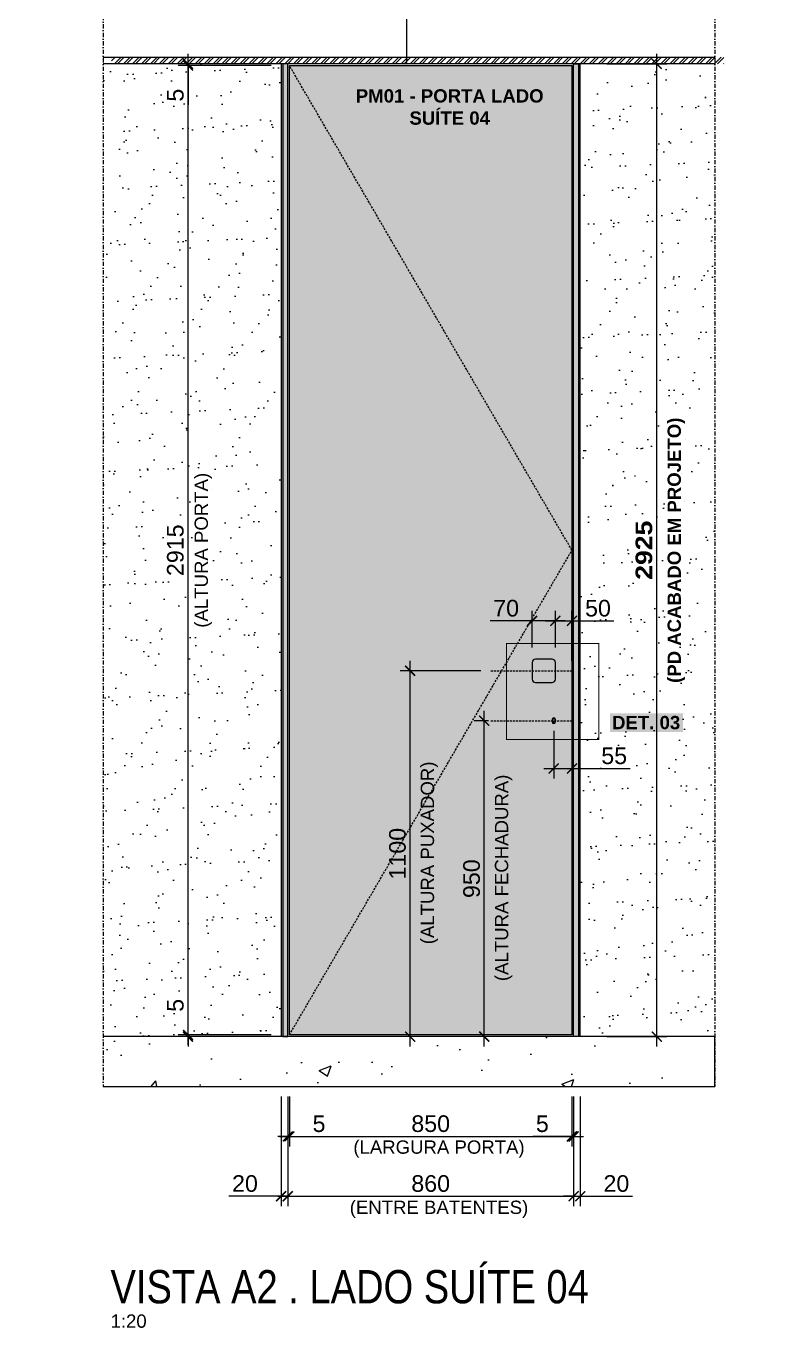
# Model space of a CAD drawing. Header units: millimetres. Extents: x -63251 to 507826, y 5339 to 217512.
# Drawn here: x 57909 to 60135, y 92613 to 96528 of the extents above; entities that cross this region are included whole.
import ezdxf
from ezdxf import colors
from ezdxf.entities.mleader import LeaderData, LeaderLine
from ezdxf.math import Vec2, Vec3

# ---------------------------------------------------------------- set-up
doc = ezdxf.new("R2010")
doc.units = ezdxf.units.MM
doc.header["$PDMODE"] = 3
doc.linetypes.add('TRAÇO 1-1', pattern=[9.525, 6.35, -3.175])
doc.linetypes.add('TRAÇO E PONTO 1-1', pattern=[25.4, 12.7, -6.35, 0, -6.35])
for name, color, linetype in [('COTAS', 9, 'Continuous'), ('DETALHE', 10, 'Continuous'), ('FERRAGEM', 3, 'Continuous'), ('GESSO', 1, 'Continuous'), ('HACHURA', 21, 'Continuous'), ('LAYOUT', 4, 'Continuous'), ('MARCENARIA', 4, 'Continuous'), ('MARCENARIA . M', 4, 'Continuous'), ('PAREDE', 94, 'Continuous'), ('PROJEÇÃO', 8, 'Continuous'), ('TEXTO', 105, 'Continuous'), ('TEXTO TRAÇO PONTO', 105, 'TRAÇO E PONTO 1-1')]:
    doc.layers.add(name, color=color, linetype=linetype)
doc.styles.add('1-1', font='arial.ttf', dxfattribs={"height": 0.2})
doc.styles.add('MEDIDA OFICIAL', font='ariblk.ttf')
doc.styles.add('PADRÃO', font='arial.ttf')
doc.styles.add('TITULO', font='swissck.ttf')
doc.dimstyles.new('1-20', dxfattribs={"dimscale": 20, "dimtxt": 2.5, "dimasz": 1.5, "dimexe": 1.5, "dimexo": 1.5, "dimtad": 1, "dimtxsty": 'PADRÃO', "dimblk": 'ARCHTICK', "dimcen": 2.5, "dimdle": 1.5, "dimclrd": 9, "dimclre": 9, "dimclrt": 6, "dimadec": 0, "dimazin": 0, "dimtfac": 1, "dimtmove": 0, "dimatfit": 3, "dimfxl": 1.25, "dimlwd": -1, "dimlwe": -1, "dimarcsym": 0})
doc.dimstyles.new('Med. Ofic.1-20', dxfattribs={"dimscale": 20, "dimtxt": 2.5, "dimasz": 1.5, "dimexe": 1.5, "dimexo": 1.5, "dimtad": 1, "dimtxsty": 'MEDIDA OFICIAL', "dimblk": 'ARCHTICK', "dimcen": 2.5, "dimdle": 1.5, "dimclrd": 9, "dimclre": 9, "dimclrt": 10, "dimadec": 0, "dimazin": 0, "dimtfac": 1, "dimtmove": 0, "dimatfit": 3, "dimfxl": 1.25, "dimlwd": -1, "dimlwe": -1, "dimarcsym": 0})

# ---------------------------------------------------------------- blocks, each defined once
blk = doc.blocks.new('_ArchTick')
at = {"color": 0, "linetype": 'ByBlock', "const_width": 0.15}
blk.add_lwpolyline([(-0.5, -0.5), (0.5, 0.5)], dxfattribs=at)
blk = doc.blocks.new('*D741')
at = {"layer": 'COTAS', "color": 9, "linetype": 'Continuous', "ltscale": 0.4, "transparency": 16777216}
blk.add_line((59806.1, 93459), (59806.1, 96444), dxfattribs=at)
at = {"layer": 'COTAS', "color": 9, "ltscale": 0.4, "transparency": 16777216}
for p, q in [((59656.1, 96414), (59836.1, 96414)), ((59656.1, 93489), (59836.1, 93489))]:
    blk.add_line(p, q, dxfattribs=at)
at = {"layer": 'Defpoints', "color": 0, "ltscale": 0.4, "transparency": 16777216}
for p in [(59626.1, 96414), (59806.1, 96414), (59626.1, 93489)]:
    blk.add_point(p, dxfattribs=at)
at = {"layer": 'COTAS', "color": 9, "ltscale": 0.4, "transparency": 16777216, "xscale": 30, "yscale": 30, "zscale": 30}
for p, rotation in [((59806.1, 96414), 90), ((59806.1, 93489), 270)]:
    blk.add_blockref('_ArchTick', p, dxfattribs=dict(at, rotation=rotation))
at = {"layer": 'COTAS', "color": 10, "ltscale": 0.4, "transparency": 16777216, "insert": (59767.7, 94951.5), "char_height": 50, "attachment_point": 5, "rotation": 90, "style": 'MEDIDA OFICIAL'}
blk.add_mtext('2925', dxfattribs=at)
blk = doc.blocks.new('*D742')
at = {"layer": 'Defpoints', "color": 0, "transparency": 16777216}
for p in [(58701, 93339), (59551, 93339), (59551, 93189)]:
    blk.add_point(p, dxfattribs=at)
at = {"layer": 'PAREDE', "color": 9, "transparency": 16777216}
for p, q in [((58701, 93309), (58701, 93159)), ((59551, 93309), (59551, 93159)), ((58671, 93189), (59581, 93189))]:
    blk.add_line(p, q, dxfattribs=at)
at = {"layer": 'PAREDE', "color": 9, "transparency": 16777216, "xscale": 30, "yscale": 30, "zscale": 30, "rotation": 180}
blk.add_blockref('_ArchTick', (58701, 93189), dxfattribs=at)
at = {"layer": 'PAREDE', "color": 9, "transparency": 16777216, "xscale": 30, "yscale": 30, "zscale": 30}
blk.add_blockref('_ArchTick', (59551, 93189), dxfattribs=at)
at = {"layer": 'PAREDE', "color": 6, "transparency": 16777216, "insert": (59126, 93227), "char_height": 50, "attachment_point": 5, "style": 'PADRÃO'}
blk.add_mtext('850', dxfattribs=at)
blk = doc.blocks.new('*D743')
at = {"layer": 'Defpoints', "color": 0, "transparency": 16777216}
for p in [(59551, 93339), (59556, 93339), (59551, 93189)]:
    blk.add_point(p, dxfattribs=at)
at = {"layer": 'PAREDE', "color": 9, "transparency": 16777216}
for p, q in [((59551, 93309), (59551, 93159)), ((59556, 93309), (59556, 93159)), ((59551, 93189), (59432.8, 93189)), ((59556, 93189), (59551, 93189)), ((59556, 93189), (59586, 93189))]:
    blk.add_line(p, q, dxfattribs=at)
at = {"layer": 'PAREDE', "color": 9, "transparency": 16777216, "xscale": 30, "yscale": 30, "zscale": 30}
blk.add_blockref('_ArchTick', (59551, 93189), dxfattribs=at)
at = {"layer": 'PAREDE', "color": 9, "transparency": 16777216, "xscale": 30, "yscale": 30, "zscale": 30, "rotation": 180}
blk.add_blockref('_ArchTick', (59556, 93189), dxfattribs=at)
at = {"layer": 'PAREDE', "color": 6, "transparency": 16777216, "insert": (59461.9, 93226.9), "char_height": 50, "attachment_point": 5, "style": 'PADRÃO'}
blk.add_mtext('5', dxfattribs=at)
blk = doc.blocks.new('*D744')
at = {"layer": 'Defpoints', "color": 0, "transparency": 16777216}
for p in [(58696, 93339), (58701, 93339), (58701, 93189)]:
    blk.add_point(p, dxfattribs=at)
at = {"layer": 'PAREDE', "color": 9, "transparency": 16777216}
for p, q in [((58696, 93309), (58696, 93159)), ((58701, 93309), (58701, 93159)), ((58696, 93189), (58666, 93189)), ((58696, 93189), (58701, 93189)), ((58701, 93189), (58819.1, 93189))]:
    blk.add_line(p, q, dxfattribs=at)
at = {"layer": 'PAREDE', "color": 9, "transparency": 16777216, "xscale": 30, "yscale": 30, "zscale": 30}
blk.add_blockref('_ArchTick', (58696, 93189), dxfattribs=at)
at = {"layer": 'PAREDE', "color": 9, "transparency": 16777216, "xscale": 30, "yscale": 30, "zscale": 30, "rotation": 180}
blk.add_blockref('_ArchTick', (58701, 93189), dxfattribs=at)
at = {"layer": 'PAREDE', "color": 6, "transparency": 16777216, "insert": (58790.1, 93226.9), "char_height": 50, "attachment_point": 5, "style": 'PADRÃO'}
blk.add_mtext('5', dxfattribs=at)
blk = doc.blocks.new('*D773')
at = {"layer": 'Defpoints', "color": 0, "transparency": 16777216}
for p in [(58696, 93189), (59556, 93189), (59556, 93009)]:
    blk.add_point(p, dxfattribs=at)
at = {"layer": 'PAREDE', "color": 9, "transparency": 16777216}
for p, q in [((58696, 93159), (58696, 92979)), ((59556, 93159), (59556, 92979)), ((58666, 93009), (59586, 93009))]:
    blk.add_line(p, q, dxfattribs=at)
at = {"layer": 'PAREDE', "color": 9, "transparency": 16777216, "xscale": 30, "yscale": 30, "zscale": 30, "rotation": 180}
blk.add_blockref('_ArchTick', (58696, 93009), dxfattribs=at)
at = {"layer": 'PAREDE', "color": 9, "transparency": 16777216, "xscale": 30, "yscale": 30, "zscale": 30}
blk.add_blockref('_ArchTick', (59556, 93009), dxfattribs=at)
at = {"layer": 'PAREDE', "color": 6, "transparency": 16777216, "insert": (59126, 93047), "char_height": 50, "attachment_point": 5, "style": 'PADRÃO'}
blk.add_mtext('860', dxfattribs=at)
blk = doc.blocks.new('*D774')
at = {"layer": 'Defpoints', "color": 0, "transparency": 16777216}
for p in [(59556, 93339), (59576, 93339), (59576, 93009)]:
    blk.add_point(p, dxfattribs=at)
at = {"layer": 'PAREDE', "color": 9, "transparency": 16777216}
for p, q in [((59556, 93309), (59556, 92979)), ((59576, 93309), (59576, 92979)), ((59556, 93009), (59526, 93009)), ((59556, 93009), (59576, 93009)), ((59576, 93009), (59733.3, 93009))]:
    blk.add_line(p, q, dxfattribs=at)
at = {"layer": 'PAREDE', "color": 9, "transparency": 16777216, "xscale": 30, "yscale": 30, "zscale": 30}
blk.add_blockref('_ArchTick', (59556, 93009), dxfattribs=at)
at = {"layer": 'PAREDE', "color": 9, "transparency": 16777216, "xscale": 30, "yscale": 30, "zscale": 30, "rotation": 180}
blk.add_blockref('_ArchTick', (59576, 93009), dxfattribs=at)
at = {"layer": 'PAREDE', "color": 6, "transparency": 16777216, "insert": (59684.6, 93047), "char_height": 50, "attachment_point": 5, "style": 'PADRÃO'}
blk.add_mtext('20', dxfattribs=at)
blk = doc.blocks.new('*D775')
at = {"layer": 'Defpoints', "color": 0, "transparency": 16777216}
for p in [(58676, 93339), (58696, 93339), (58676, 93009)]:
    blk.add_point(p, dxfattribs=at)
at = {"layer": 'PAREDE', "color": 9, "transparency": 16777216}
for p, q in [((58676, 93309), (58676, 92979)), ((58696, 93309), (58696, 92979)), ((58676, 93009), (58518.7, 93009)), ((58696, 93009), (58676, 93009)), ((58696, 93009), (58726, 93009))]:
    blk.add_line(p, q, dxfattribs=at)
at = {"layer": 'PAREDE', "color": 9, "transparency": 16777216, "xscale": 30, "yscale": 30, "zscale": 30}
blk.add_blockref('_ArchTick', (58676, 93009), dxfattribs=at)
at = {"layer": 'PAREDE', "color": 9, "transparency": 16777216, "xscale": 30, "yscale": 30, "zscale": 30, "rotation": 180}
blk.add_blockref('_ArchTick', (58696, 93009), dxfattribs=at)
at = {"layer": 'PAREDE', "color": 6, "transparency": 16777216, "insert": (58567.3, 93047), "char_height": 50, "attachment_point": 5, "style": 'PADRÃO'}
blk.add_mtext('20', dxfattribs=at)
blk = doc.blocks.new('*D776')
at = {"layer": 'Defpoints', "color": 0, "transparency": 16777216}
for p in [(59064.2, 94589), (59306.6, 94589), (59209, 93489)]:
    blk.add_point(p, dxfattribs=at)
at = {"layer": 'PAREDE', "color": 9, "transparency": 16777216}
for p, q in [((59276.6, 94589), (59034.2, 94589)), ((59064.2, 93459), (59064.2, 94619)), ((59179, 93489), (59034.2, 93489))]:
    blk.add_line(p, q, dxfattribs=at)
at = {"layer": 'PAREDE', "color": 9, "transparency": 16777216, "xscale": 30, "yscale": 30, "zscale": 30}
for p, rotation in [((59064.2, 94589), 90), ((59064.2, 93489), 270)]:
    blk.add_blockref('_ArchTick', p, dxfattribs=dict(at, rotation=rotation))
at = {"layer": 'PAREDE', "color": 6, "transparency": 16777216, "insert": (59026.2, 94039), "char_height": 50, "attachment_point": 5, "rotation": 90, "style": 'PADRÃO'}
blk.add_mtext('1100', dxfattribs=at)
blk = doc.blocks.new('*D777')
at = {"layer": 'Defpoints', "color": 0, "transparency": 16777216}
for p in [(59431, 94739), (59431, 94629), (59501, 94629)]:
    blk.add_point(p, dxfattribs=at)
at = {"layer": 'PAREDE', "color": 9, "transparency": 16777216}
for p, q in [((59431, 94739), (59304.9, 94739)), ((59431, 94659), (59431, 94769)), ((59531, 94739), (59431, 94739)), ((59501, 94659), (59501, 94769))]:
    blk.add_line(p, q, dxfattribs=at)
at = {"layer": 'PAREDE', "color": 9, "transparency": 16777216, "xscale": 30, "yscale": 30, "zscale": 30, "rotation": 180}
blk.add_blockref('_ArchTick', (59431, 94739), dxfattribs=at)
at = {"layer": 'PAREDE', "color": 9, "transparency": 16777216, "xscale": 30, "yscale": 30, "zscale": 30}
blk.add_blockref('_ArchTick', (59501, 94739), dxfattribs=at)
at = {"layer": 'PAREDE', "color": 6, "transparency": 16777216, "insert": (59353, 94777), "char_height": 50, "attachment_point": 5, "style": 'PADRÃO'}
blk.add_mtext('70', dxfattribs=at)
blk = doc.blocks.new('*D778')
at = {"layer": 'Defpoints', "color": 0, "transparency": 16777216}
for p in [(59551, 94739), (59501, 94629), (59551, 94589)]:
    blk.add_point(p, dxfattribs=at)
at = {"layer": 'PAREDE', "color": 9, "transparency": 16777216}
for p, q in [((59471, 94739), (59551, 94739)), ((59501, 94659), (59501, 94769)), ((59551, 94619), (59551, 94769)), ((59551, 94739), (59677.4, 94739))]:
    blk.add_line(p, q, dxfattribs=at)
at = {"layer": 'PAREDE', "color": 9, "transparency": 16777216, "xscale": 30, "yscale": 30, "zscale": 30, "rotation": 180}
blk.add_blockref('_ArchTick', (59501, 94739), dxfattribs=at)
at = {"layer": 'PAREDE', "color": 9, "transparency": 16777216, "xscale": 30, "yscale": 30, "zscale": 30}
blk.add_blockref('_ArchTick', (59551, 94739), dxfattribs=at)
at = {"layer": 'PAREDE', "color": 6, "transparency": 16777216, "insert": (59629.2, 94777), "char_height": 50, "attachment_point": 5, "style": 'PADRÃO'}
blk.add_mtext('50', dxfattribs=at)
blk = doc.blocks.new('*D779')
at = {"layer": 'Defpoints', "color": 0, "transparency": 16777216}
for p in [(59496, 94439), (59551, 94439), (59551, 94295.1)]:
    blk.add_point(p, dxfattribs=at)
at = {"layer": 'PAREDE', "color": 9, "transparency": 16777216}
for p, q in [((59496, 94409), (59496, 94265.1)), ((59551, 94409), (59551, 94265.1)), ((59466, 94295.1), (59551, 94295.1)), ((59551, 94295.1), (59726.5, 94295.1))]:
    blk.add_line(p, q, dxfattribs=at)
at = {"layer": 'PAREDE', "color": 9, "transparency": 16777216, "xscale": 30, "yscale": 30, "zscale": 30, "rotation": 180}
blk.add_blockref('_ArchTick', (59496, 94295.1), dxfattribs=at)
at = {"layer": 'PAREDE', "color": 9, "transparency": 16777216, "xscale": 30, "yscale": 30, "zscale": 30}
blk.add_blockref('_ArchTick', (59551, 94295.1), dxfattribs=at)
at = {"layer": 'PAREDE', "color": 6, "transparency": 16777216, "insert": (59678, 94333.1), "char_height": 50, "attachment_point": 5, "style": 'PADRÃO'}
blk.add_mtext('55', dxfattribs=at)
blk = doc.blocks.new('*D780')
at = {"layer": 'Defpoints', "color": 0, "transparency": 16777216}
for p in [(59287.2, 94439), (59329.6, 94439), (59432, 93489)]:
    blk.add_point(p, dxfattribs=at)
at = {"layer": 'PAREDE', "color": 9, "transparency": 16777216}
for p, q in [((59287.2, 93459), (59287.2, 94469)), ((59299.6, 94439), (59257.2, 94439)), ((59402, 93489), (59257.2, 93489))]:
    blk.add_line(p, q, dxfattribs=at)
at = {"layer": 'PAREDE', "color": 9, "transparency": 16777216, "xscale": 30, "yscale": 30, "zscale": 30}
for p, rotation in [((59287.2, 94439), 90), ((59287.2, 93489), 270)]:
    blk.add_blockref('_ArchTick', p, dxfattribs=dict(at, rotation=rotation))
at = {"layer": 'PAREDE', "color": 6, "transparency": 16777216, "insert": (59249.2, 93964), "char_height": 50, "attachment_point": 5, "rotation": 90, "style": 'PADRÃO'}
blk.add_mtext('950', dxfattribs=at)
blk = doc.blocks.new('*D781')
at = {"layer": 'Defpoints', "color": 0, "transparency": 16777216}
for p in [(58396, 96409), (58676, 96409), (58676, 93494)]:
    blk.add_point(p, dxfattribs=at)
at = {"layer": 'MARCENARIA . M', "color": 9, "transparency": 16777216}
for p, q in [((58396, 93464), (58396, 96439)), ((58646, 96409), (58366, 96409)), ((58646, 93494), (58366, 93494))]:
    blk.add_line(p, q, dxfattribs=at)
at = {"layer": 'MARCENARIA . M', "color": 9, "transparency": 16777216, "xscale": 30, "yscale": 30, "zscale": 30}
for p, rotation in [((58396, 96409), 90), ((58396, 93494), 270)]:
    blk.add_blockref('_ArchTick', p, dxfattribs=dict(at, rotation=rotation))
at = {"layer": 'MARCENARIA . M', "color": 6, "transparency": 16777216, "insert": (58358, 94951.5), "char_height": 50, "attachment_point": 5, "rotation": 90, "style": 'PADRÃO'}
blk.add_mtext('2915', dxfattribs=at)
blk = doc.blocks.new('*D782')
at = {"layer": 'Defpoints', "color": 0, "transparency": 16777216}
for p in [(58396, 96409), (58676, 96414), (58676, 96409)]:
    blk.add_point(p, dxfattribs=at)
at = {"layer": 'MARCENARIA . M', "color": 9, "transparency": 16777216}
for p, q in [((58396, 96414), (58396, 96444)), ((58646, 96414), (58366, 96414)), ((58646, 96409), (58366, 96409)), ((58396, 96414), (58396, 96409)), ((58396, 96409), (58396, 96290.8))]:
    blk.add_line(p, q, dxfattribs=at)
at = {"layer": 'MARCENARIA . M', "color": 9, "transparency": 16777216, "xscale": 30, "yscale": 30, "zscale": 30}
for p, rotation in [((58396, 96414), 270), ((58396, 96409), 90)]:
    blk.add_blockref('_ArchTick', p, dxfattribs=dict(at, rotation=rotation))
at = {"layer": 'MARCENARIA . M', "color": 6, "transparency": 16777216, "insert": (58358.1, 96319.9), "char_height": 50, "attachment_point": 5, "rotation": 90, "style": 'PADRÃO'}
blk.add_mtext('5', dxfattribs=at)
blk = doc.blocks.new('*D783')
at = {"layer": 'Defpoints', "color": 0, "transparency": 16777216}
for p in [(58396, 93494), (58676, 93494), (58676, 93489)]:
    blk.add_point(p, dxfattribs=at)
at = {"layer": 'MARCENARIA . M', "color": 9, "transparency": 16777216}
for p, q in [((58396, 93494), (58396, 93612.1)), ((58646, 93494), (58366, 93494)), ((58646, 93489), (58366, 93489)), ((58396, 93489), (58396, 93494)), ((58396, 93489), (58396, 93459))]:
    blk.add_line(p, q, dxfattribs=at)
at = {"layer": 'MARCENARIA . M', "color": 9, "transparency": 16777216, "xscale": 30, "yscale": 30, "zscale": 30}
for p, rotation in [((58396, 93494), 270), ((58396, 93489), 90)]:
    blk.add_blockref('_ArchTick', p, dxfattribs=dict(at, rotation=rotation))
at = {"layer": 'MARCENARIA . M', "color": 6, "transparency": 16777216, "insert": (58358.1, 93583), "char_height": 50, "attachment_point": 5, "rotation": 90, "style": 'PADRÃO'}
blk.add_mtext('5', dxfattribs=at)

msp = doc.modelspace()

# ---------------------------------------------------------------- hatches: boundary and pattern name
at = {"layer": 'HACHURA'}
h = msp.add_hatch(dxfattribs=at)
h.set_pattern_fill('ANSI32', color=8, scale=2)
h.set_pattern_definition([(45, (15112.027, 71185.824), (-13.470384, 13.470384), []), (45, (15121.007, 71185.824), (-13.470384, 13.470384), [])])
h.paths.add_polyline_path([(58165.995, 96433.952), (58165.995, 96413.952), (60007.983, 96413.952), (60007.983, 96433.952)])
at = {"layer": 'HACHURA', "ltscale": 0.3}
h = msp.add_hatch(dxfattribs=at)
h.set_pattern_fill('AR-SAND', color=4, scale=2.5, angle=45)
h.set_pattern_definition([(82.5, (-25589.14, -12756.78), (-89.34534, 83.68837), [0, -96.52, 0, -107.95, 0, -103.1875]), (52.5, (-25589.14, -12756.78), (-47.25273, 206.18321), [0, -52.07, 0, -86.995, 0, -33.3375]), (12.5, (-25644.37, -12812.01), (139.57496, 140.08308), [0, -31.75, 0, -114.3, 0, -149.225]), (2.5, (-25644.37, -12812.01), (95.57028, 174.3877), [0, -15.875, 0, -74.93, 0, -85.725])])
h.paths.add_polyline_path([(58140.995, 93488.952), (59575.99, 93488.952), (59575.99, 96413.952), (58140.995, 96413.952)])
h.paths.add_polyline_path([(59980.983, 96413.952), (58675.99, 96413.952), (58675.99, 93488.952), (59980.983, 93488.952)])
at = {"layer": 'HACHURA', "true_color": 0xba9673}
h = msp.add_hatch(color=33, dxfattribs=at)
h.dxf.hatch_style = 1
h.paths.add_polyline_path([(58695.99, 93488.953), (58675.99, 93488.953), (58675.99, 96413.952), (58695.99, 96413.952)])
h = msp.add_hatch(color=33, dxfattribs=at)
h.dxf.hatch_style = 1
h.paths.add_polyline_path([(59550.99, 93493.952), (58700.99, 93493.952), (58700.99, 96408.952), (59550.99, 96408.952)])
h = msp.add_hatch(color=33, dxfattribs=at)
h.dxf.hatch_style = 1
h.paths.add_polyline_path([(59555.989, 93488.953), (59575.99, 93488.953), (59575.99, 96413.952), (59555.989, 96413.952)])
at = {"layer": 'HACHURA'}
h = msp.add_hatch(dxfattribs=at)
h.set_pattern_fill('AR-CONC', color=21, scale=2)
h.set_pattern_definition([(50, (15112.03, 70786.82), (364.3693, -31.8782), [38.1, -419.1]), (355, (15112.03, 70786.82), (-70.4868, 382.1137), [30.48, -335.2812]), (100.45144, (15142.4, 70784.17), (293.8825, 350.2355), [32.38, -356.1805]), (46.1842, (15112.03, 70888.42), (542.158, -84.0847), [57.15, -628.65]), (96.6356, (15157.2, 70881.4), (474.808, 494.852), [48.57, -534.271]), (351.1842, (15112, 70888.4), (474.808, 494.852), [45.72, -502.9195]), (21, (15162.83, 70863.02), (303.2288, -204.5304), [38.1, -419.1]), (326, (15162.83, 70863.02), (123.604, 368.376), [30.48, -335.28]), (71.45144, (15188.1, 70845.98), (426.8328, 163.8455), [32.38, -356.18]), (37.5, (15112.03, 70786.82), (6.1772, 169.11008), [0, -331.216, 0, -340.36, 0, -336.55]), (7.5, (15112.03, 70786.82), (133.6393, 200.36115), [0, -194.056, 0, -323.596, 0, -128.27]), (327.5, (14998.74, 70786.82), (271.1812, -11.4575), [0, -127, 0, -396.24, 0, -525.78]), (317.5, (14947.94, 70786.82), (296.2584, 50.853), [0, -165.1, 0, -263.144, 0, -373.38])])
h.paths.add_polyline_path([(58140.995, 93488.952), (58140.995, 93338.952), (59980.983, 93338.952), (59980.983, 93488.952)])

# ---------------------------------------------------------------- linework, layer by layer
at = {"layer": 'DETALHE', "linetype": 'TRAÇO 1-1', "ltscale": 0.4, "const_width": 3}
msp.add_lwpolyline([(59354.13, 94382.88), (59354.13, 94670.626), (59631.358, 94670.626), (59631.358, 94382.88)], close=True, dxfattribs=at)
at = {"layer": 'FERRAGEM'}
msp.add_lwpolyline([(59495.99, 94430.452), (59495.99, 94430.452, 0.41421356), (59500.99, 94435.452), (59500.99, 94442.452, 0.41421356), (59495.99, 94447.452), (59495.99, 94447.452, 0.41421356), (59490.99, 94442.452), (59490.99, 94435.452, 0.41421356)], format="xyb", close=True, dxfattribs=at)
at = {"layer": 'GESSO', "color": 1}
for points in [[(58140.995, 96433.952), (59980.983, 96433.952)], [(59980.983, 96413.952), (58140.995, 96413.952)]]:
    msp.add_lwpolyline(points, dxfattribs=at)
at = {"layer": 'LAYOUT', "color": 10, "linetype": 'TRAÇO E PONTO 1-1', "ltscale": 0.5}
for p, q in [((59490.022, 94438.952), (59501.957, 94438.952)), ((59495.99, 94429.543), (59495.99, 94448.362))]:
    msp.add_line(p, q, dxfattribs=at)
at = {"layer": 'MARCENARIA'}
for points in [[(58695.99, 96413.952), (58680.99, 96413.952), (58680.99, 93488.952), (58695.99, 93488.952)], [(59555.989, 96413.952), (59570.99, 96413.952), (59570.99, 93488.952), (59555.989, 93488.952)]]:
    msp.add_lwpolyline(points, close=True, dxfattribs=at)
at = {"layer": 'MARCENARIA . M'}
msp.add_lwpolyline([(59550.99, 93493.952), (58700.99, 93493.952), (58700.99, 96408.952), (59550.99, 96408.952)], close=True, dxfattribs=at)
msp.add_lwpolyline([(59440.99, 94553.952), (59490.99, 94553.952, 0.41421356), (59500.99, 94563.952), (59500.99, 94613.952, 0.41421356), (59490.99, 94623.952), (59440.99, 94623.952, 0.41421356), (59430.99, 94613.952), (59430.99, 94563.952, 0.41421356)], format="xyb", close=True, dxfattribs=at)
at = {"layer": 'PAREDE'}
for p, q in [((58675.99, 96413.952), (58675.99, 93488.952)), ((59575.99, 93488.952), (59575.99, 96413.952))]:
    msp.add_line(p, q, dxfattribs=at)
at = {"layer": 'PAREDE', "color": 10, "linetype": 'TRAÇO 1-1'}
for p, q in [((59306.607, 94588.952), (59550.99, 94588.952)), ((59306.607, 94438.952), (59550.99, 94438.952))]:
    msp.add_line(p, q, dxfattribs=at)
at = {"layer": 'PAREDE'}
msp.add_lwpolyline([(58140.995, 93338.952), (59980.983, 93338.952), (59980.983, 93488.952), (58140.995, 93488.952)], dxfattribs=at)
at = {"layer": 'PROJEÇÃO', "color": 21, "linetype": 'TRAÇO 1-1'}
msp.add_lwpolyline([(58700.99, 93493.952), (59550.99, 94951.452), (58700.99, 96408.952)], dxfattribs=at)
at = {"layer": 'TEXTO TRAÇO PONTO'}
for p, q in [((58140.995, 96838.952), (58140.995, 93338.952)), ((59980.983, 96838.952), (59980.983, 93338.952))]:
    msp.add_line(p, q, dxfattribs=at)

# ---------------------------------------------------------------- texts
at = {"layer": 'COTAS', "color": 6, "char_height": 40, "rotation": 90, "style": 'PADRÃO'}
for s, insert, width, attachment_point in [('{\\fArial|b1|i0|c0|p34;\\C10;(PD ACABADO EM PROJETO)}', (59838.572, 94951.452), 823.04608, 2), ('(ALTURA PORTA)', (58467.834, 94951.452), 1350, 8), ('(ALTURA PUXADOR)', (59148.209, 94041.452), 1350, 8), ('(ALTURA FECHADURA)', (59371.207, 93966.452), 1350, 8)]:
    msp.add_mtext(s, dxfattribs=dict(at, insert=insert, width=width, attachment_point=attachment_point))
at = {"layer": 'COTAS', "color": 6, "char_height": 40, "width": 1348, "attachment_point": 2, "style": 'PADRÃO'}
for s, insert in [('(LARGURA PORTA)', (59150.99, 93176.861)), ('(ENTRE BATENTES)', (59150.99, 92995.785))]:
    msp.add_mtext(s, dxfattribs=dict(at, insert=insert))
at = {"layer": 'DETALHE', "color": 105, "insert": (59876.606, 94453.348), "char_height": 40, "width": 203.41444, "attachment_point": 3, "style": 'PADRÃO', "bg_fill": 1, "box_fill_scale": 1.2, "bg_fill_color": 50, "bg_fill_transparency": 0}
msp.add_mtext('{\\fArial|b1|i0|c0|p34;DET. 03}', dxfattribs=at)
at = {"layer": 'TEXTO', "char_height": 40, "style": 'PADRÃO'}
for s, insert, width, attachment_point in [('{\\fArial|b1|i0|c0|p34;PM01 - PORTA LADO SUÍTE 04}', (59183.202, 96337.746), 593.31214, 2), ('1:20', (58162.889, 92653.559), 480, 1)]:
    msp.add_mtext(s, dxfattribs=dict(at, insert=insert, width=width, attachment_point=attachment_point))
at = {"layer": 'TEXTO', "color": 1, "insert": (58162.889, 92685.559), "char_height": 100, "width": 2667.84777, "attachment_point": 7, "style": 'TITULO'}
msp.add_mtext('VISTA A2 . LADO SUÍTE 04', dxfattribs=at)

# ---------------------------------------------------------------- dimensions: what is measured, and where the dimension line sits
at = {"layer": 'COTAS', "color": 7, "ltscale": 0.4, "true_color": 0xededed}
dim = msp.add_linear_dim(base=(59806.083, 96413.952), p1=(59626.083, 93488.952), p2=(59626.083, 96413.952), angle=90, dimstyle='Med. Ofic.1-20', dxfattribs=at)
dim.commit()
dim.dimension.update_dxf_attribs({"geometry": '*D741', "text_midpoint": (59767.73, 94951.452)})
at = {"layer": 'MARCENARIA . M', "color": 2}
for base, p1, p2, picture, middle in [((58395.99, 96408.952), (58675.99, 93493.952), (58675.99, 96408.952), '*D781', (58357.962, 94951.452)), ((58395.99, 96408.952), (58675.99, 96413.952), (58675.99, 96408.952), '*D782', (58358.064, 96319.877)), ((58395.99, 93493.952), (58675.99, 93488.952), (58675.99, 93493.952), '*D783', (58358.064, 93583.028))]:
    dim = msp.add_linear_dim(base=base, p1=p1, p2=p2, angle=90, dimstyle='1-20', dxfattribs=at)
    dim.commit()
    dim.dimension.update_dxf_attribs({"geometry": picture, "text_midpoint": middle})
at = {"layer": 'PAREDE', "color": 2}
for base, p2, picture, middle in [((59430.99, 94738.952), (59430.99, 94628.952), '*D777', (59352.968, 94776.981)), ((59550.99, 94738.952), (59550.99, 94588.952), '*D778', (59629.216, 94776.981))]:
    dim = msp.add_linear_dim(base=base, p1=(59500.99, 94628.952), p2=p2, dimstyle='1-20', dxfattribs=at)
    dim.commit()
    dim.dimension.update_dxf_attribs({"geometry": picture, "text_midpoint": middle})
at = {"layer": 'PAREDE', "color": 6}
for base, p1, p2, angle, picture, middle in [((59064.204, 94588.952), (59209.025, 93488.952), (59306.607, 94588.952), 90, '*D776', (59026.176, 94038.952)), ((59287.203, 94438.952), (59432.023, 93488.952), (59329.613, 94438.952), 90, '*D780', (59249.174, 93963.952)), ((58675.99, 93008.952), (58695.99, 93338.952), (58675.99, 93338.952), 180, '*D775', (58567.338, 93046.981))]:
    dim = msp.add_linear_dim(base=base, p1=p1, p2=p2, angle=angle, dimstyle='1-20', dxfattribs=at)
    dim.commit()
    dim.dimension.update_dxf_attribs({"geometry": picture, "text_midpoint": middle})
at = {"layer": 'PAREDE', "color": 2}
dim = msp.add_linear_dim(base=(59550.99, 94295.135), p1=(59495.99, 94438.952), p2=(59550.99, 94438.952), dimstyle='1-20', dxfattribs=at)
dim.commit()
dim.dimension.update_dxf_attribs({"geometry": '*D779', "text_midpoint": (59677.988, 94295.135), "dimtype": 160})
at = {"layer": 'PAREDE', "color": 6}
for base, p1, p2, picture, middle in [((58700.99, 93188.952), (58695.99, 93338.952), (58700.99, 93338.952), '*D744', (58790.066, 93226.879)), ((59550.989, 93188.952), (58700.99, 93338.952), (59550.989, 93338.952), '*D742', (59125.99, 93226.981)), ((59550.989, 93188.952), (59555.989, 93338.952), (59550.989, 93338.952), '*D743', (59461.913, 93226.879)), ((59575.99, 93008.952), (59555.989, 93338.952), (59575.99, 93338.952), '*D774', (59684.642, 93046.981)), ((59555.989, 93008.952), (58695.99, 93188.952), (59555.989, 93188.952), '*D773', (59125.99, 93046.981))]:
    dim = msp.add_linear_dim(base=base, p1=p1, p2=p2, dimstyle='1-20', dxfattribs=at)
    dim.commit()
    dim.dimension.update_dxf_attribs({"geometry": picture, "text_midpoint": middle})

# ---------------------------------------------------------------- leaders
at = {"layer": 'COTAS'}
ml = msp.add_multileader_mtext('Standard', dxfattribs=at)
ml.set_content('PORTAS DE GIRO COM {\\fArial|b1|i0|c0|p34;\\C10;ACABAMENTO} {\\fArial|b1|i0|c0|p34;EM LÂMINAS NATURAIS DE CARVALHO EUROPEU}', color=105, style='1-1')
ml.set_leader_properties(color=256, linetype='ByLayer', lineweight=-1)
ml.build(insert=Vec2(0, 0))
ml.multileader.update_dxf_attribs({"text_left_attachment_type": 2, "text_right_attachment_type": 2, "dogleg_length": 0.36, "arrow_head_size": 20, "scale": 200})
ctx = ml.context
ctx.base_point, ctx.scale, ctx.char_height, ctx.arrow_head_size, ctx.landing_gap_size, ctx.plane_origin = Vec3(57220.537, 97218.736), 200, 40, 20, 40, Vec3(56243.021, 96904.568)
ctx.left_attachment, ctx.right_attachment, ctx.text_align_type = 2, 2, 1
notes = []
notes.append((ctx, [(1, (1, 1, 0), (58142.769, 97218.736), (-1, 0), 72, [(0, [(56578.435, 96408.952)], 0, []), (1, [(59053.822, 96408.952), (59053.822, 97218.736)], 0, [])])]))
ctx.mtext.insert, ctx.mtext.width, ctx.mtext.alignment, ctx.mtext.flow_direction = Vec3(57645.653, 97345.285), 923.88687, 2, 5
ml = msp.add_multileader_mtext('Standard', dxfattribs=at)
ml.set_content('BATENTES COM {\\fArial|b1|i0|c0|p34;\\C10;ACABAMENTO} {\\fArial|b1|i0|c0|p34;EM LÂMINAS NATURAIS DE CARVALHO EUROPEU}', color=105, style='1-1')
ml.set_leader_properties(color=256, linetype='ByLayer', lineweight=-1)
ml.build(insert=Vec2(0, 0))
ml.multileader.update_dxf_attribs({"text_left_attachment_type": 2, "text_right_attachment_type": 2, "dogleg_length": 0.36, "arrow_head_size": 20, "scale": 200})
ctx = ml.context
ctx.base_point, ctx.scale, ctx.char_height, ctx.arrow_head_size, ctx.landing_gap_size, ctx.plane_origin = Vec3(61694.561, 97218.736), 200, 40, 20, 40, Vec3(61150.896, 96904.568)
ctx.left_attachment, ctx.right_attachment, ctx.text_align_type = 2, 2, 1
notes.append((ctx, [(0, (1, 1, 0), (61536.039, 97218.736), (1, 0), 158.522, [(0, [(61536.039, 96408.952)], 0, [])])]))
ctx.mtext.insert, ctx.mtext.width, ctx.mtext.alignment, ctx.mtext.flow_direction = Vec3(62161.368, 97311.61), 923.88687, 2, 5
ml = msp.add_multileader_mtext('Standard', dxfattribs=at)
ml.set_content('PORTAS DE GIRO COM {\\fArial|b1|i0|c0|p34;\\C10;ACABAMENTO} {\\fArial|b1|i0|c0|p34;EM LÂMINAS NATURAIS DE CARVALHO EUROPEU}', color=105, style='1-1')
ml.set_leader_properties(color=256, linetype='ByLayer', lineweight=-1)
ml.build(insert=Vec2(0, 0))
ml.multileader.update_dxf_attribs({"text_left_attachment_type": 2, "text_right_attachment_type": 2, "dogleg_length": 0.36, "arrow_head_size": 20, "scale": 200})
ctx = ml.context
ctx.base_point, ctx.scale, ctx.char_height, ctx.arrow_head_size, ctx.landing_gap_size, ctx.plane_origin = Vec3(67732.36, 97218.736), 200, 40, 20, 40, Vec3(66754.844, 96904.568)
ctx.left_attachment, ctx.right_attachment, ctx.text_align_type = 2, 2, 1
notes.append((ctx, [(1, (1, 1, 0), (68654.592, 97218.736), (-1, 0), 72, [(0, [(67090.258, 96408.952)], 0, []), (1, [(69565.645, 96408.952), (69565.645, 97218.736)], 0, [])])]))
ctx.mtext.insert, ctx.mtext.width, ctx.mtext.alignment, ctx.mtext.flow_direction = Vec3(68157.476, 97345.285), 923.88687, 2, 5
ml = msp.add_multileader_mtext('Standard', dxfattribs=at)
ml.set_content('BATENTES COM {\\fArial|b1|i0|c0|p34;\\C10;ACABAMENTO} {\\fArial|b1|i0|c0|p34;EM LÂMINAS NATURAIS DE CARVALHO EUROPEU}', color=105, style='1-1')
ml.set_leader_properties(color=256, linetype='ByLayer', lineweight=-1)
ml.build(insert=Vec2(0, 0))
ml.multileader.update_dxf_attribs({"text_left_attachment_type": 2, "text_right_attachment_type": 2, "dogleg_length": 0.36, "arrow_head_size": 20, "scale": 200})
ctx = ml.context
ctx.base_point, ctx.scale, ctx.char_height, ctx.arrow_head_size, ctx.landing_gap_size, ctx.plane_origin = Vec3(72177.66, 97218.736), 200, 40, 20, 40, Vec3(71633.996, 96904.568)
ctx.left_attachment, ctx.right_attachment, ctx.text_align_type = 2, 2, 1
notes.append((ctx, [(0, (1, 1, 0), (72019.139, 97218.736), (1, 0), 158.522, [(0, [(72019.139, 96408.952)], 0, [])])]))
ctx.mtext.insert, ctx.mtext.width, ctx.mtext.alignment, ctx.mtext.flow_direction = Vec3(72644.468, 97311.61), 923.88687, 2, 5
ml = msp.add_multileader_mtext('Standard', dxfattribs=at)
ml.set_content('PORTAS DE GIRO COM {\\fArial|b1|i0|c0|p34;\\C10;ACABAMENTO} {\\fArial|b1|i0|c0|p34;EM LÂMINAS NATURAIS DE CARVALHO EUROPEU}', color=105, style='1-1')
ml.set_leader_properties(color=256, linetype='ByLayer', lineweight=-1)
ml.build(insert=Vec2(0, 0))
ml.multileader.update_dxf_attribs({"text_left_attachment_type": 2, "text_right_attachment_type": 2, "dogleg_length": 0.36, "arrow_head_size": 20, "scale": 200})
ctx = ml.context
ctx.base_point, ctx.scale, ctx.char_height, ctx.arrow_head_size, ctx.landing_gap_size, ctx.plane_origin = Vec3(78712.612, 97218.736), 200, 40, 20, 40, Vec3(77735.097, 96904.568)
ctx.left_attachment, ctx.right_attachment, ctx.text_align_type = 2, 2, 1
notes.append((ctx, [(1, (1, 1, 0), (79634.844, 97218.736), (-1, 0), 72, [(0, [(78070.51, 96408.952)], 0, []), (1, [(80545.897, 96408.952), (80545.897, 97218.736)], 0, [])])]))
ctx.mtext.insert, ctx.mtext.width, ctx.mtext.alignment, ctx.mtext.flow_direction = Vec3(79137.728, 97345.285), 923.88687, 2, 5
ml = msp.add_multileader_mtext('Standard', dxfattribs=at)
ml.set_content('BATENTES COM {\\fArial|b1|i0|c0|p34;\\C10;ACABAMENTO} {\\fArial|b1|i0|c0|p34;EM LÂMINAS NATURAIS DE CARVALHO EUROPEU}', color=105, style='1-1')
ml.set_leader_properties(color=256, linetype='ByLayer', lineweight=-1)
ml.build(insert=Vec2(0, 0))
ml.multileader.update_dxf_attribs({"text_left_attachment_type": 2, "text_right_attachment_type": 2, "dogleg_length": 0.36, "arrow_head_size": 20, "scale": 200})
ctx = ml.context
ctx.base_point, ctx.scale, ctx.char_height, ctx.arrow_head_size, ctx.landing_gap_size, ctx.plane_origin = Vec3(83026.044, 97218.736), 200, 40, 20, 40, Vec3(82482.38, 96904.568)
ctx.left_attachment, ctx.right_attachment, ctx.text_align_type = 2, 2, 1
notes.append((ctx, [(0, (1, 1, 0), (82867.523, 97218.736), (1, 0), 158.522, [(0, [(82867.523, 96408.952)], 0, [])])]))
ctx.mtext.insert, ctx.mtext.width, ctx.mtext.alignment, ctx.mtext.flow_direction = Vec3(83492.852, 97311.61), 923.88687, 2, 5
ml = msp.add_multileader_mtext('Standard', dxfattribs=at)
ml.set_content('BATENTES COM {\\fArial|b1|i0|c0|p34;\\C10;ACABAMENTO} {\\fArial|b1|i0|c0|p34;EM LÂMINAS NATURAIS DE CARVALHO EUROPEU}', color=105, style='1-1')
ml.set_leader_properties(color=256, linetype='ByLayer', lineweight=-1)
ml.build(insert=Vec2(0, 0))
ml.multileader.update_dxf_attribs({"text_left_attachment_type": 2, "text_right_attachment_type": 2, "dogleg_length": 0.36, "arrow_head_size": 20, "scale": 200})
ctx = ml.context
ctx.base_point, ctx.scale, ctx.char_height, ctx.arrow_head_size, ctx.landing_gap_size, ctx.plane_origin = Vec3(87661.082, 97218.736), 200, 40, 20, 40, Vec3(87117.418, 96904.568)
ctx.left_attachment, ctx.right_attachment, ctx.text_align_type = 2, 2, 1
notes.append((ctx, [(0, (1, 1, 0), (87502.561, 97218.736), (1, 0), 158.522, [(0, [(87502.561, 96408.952)], 0, [])])]))
ctx.mtext.insert, ctx.mtext.width, ctx.mtext.alignment, ctx.mtext.flow_direction = Vec3(88127.89, 97311.61), 923.88687, 2, 5
ml = msp.add_multileader_mtext('Standard', dxfattribs=at)
ml.set_content('BATENTES COM {\\fArial|b1|i0|c0|p34;\\C10;ACABAMENTO} {\\fArial|b1|i0|c0|p34;EM LÂMINAS NATURAIS DE CARVALHO EUROPEU}', color=105, style='1-1')
ml.set_leader_properties(color=256, linetype='ByLayer', lineweight=-1)
ml.build(insert=Vec2(0, 0))
ml.multileader.update_dxf_attribs({"text_left_attachment_type": 2, "text_right_attachment_type": 2, "dogleg_length": 0.36, "arrow_head_size": 20, "scale": 200})
ctx = ml.context
ctx.base_point, ctx.scale, ctx.char_height, ctx.arrow_head_size, ctx.landing_gap_size, ctx.plane_origin = Vec3(92669.664, 97218.736), 200, 40, 20, 40, Vec3(92125.999, 96904.568)
ctx.left_attachment, ctx.right_attachment, ctx.text_align_type = 2, 2, 1
notes.append((ctx, [(0, (1, 1, 0), (92511.142, 97218.736), (1, 0), 158.522, [(0, [(92511.142, 96408.952)], 0, [])])]))
ctx.mtext.insert, ctx.mtext.width, ctx.mtext.alignment, ctx.mtext.flow_direction = Vec3(93136.472, 97311.61), 923.88687, 2, 5
ml = msp.add_multileader_mtext('Standard', dxfattribs=at)
ml.set_content('PORTAS DE GIRO COM {\\fArial|b1|i0|c0|p34;\\C10;ACABAMENTO} {\\fArial|b1|i0|c0|p34;EM LÂMINAS NATURAIS DE CARVALHO EUROPEU}', color=105, style='1-1')
ml.set_leader_properties(color=256, linetype='ByLayer', lineweight=-1)
ml.build(insert=Vec2(0, 0))
ml.multileader.update_dxf_attribs({"text_left_attachment_type": 2, "text_right_attachment_type": 2, "dogleg_length": 0.36, "arrow_head_size": 20, "scale": 200})
ctx = ml.context
ctx.base_point, ctx.scale, ctx.char_height, ctx.arrow_head_size, ctx.landing_gap_size, ctx.plane_origin = Vec3(98119.937, 97218.736), 200, 40, 20, 40, Vec3(96961.015, 96904.568)
ctx.left_attachment, ctx.right_attachment, ctx.text_align_type = 2, 2, 1
notes.append((ctx, [(1, (1, 1, 0), (99042.169, 97218.736), (-1, 0), 72, [(0, [(97346.158, 96408.952)], 0, []), (1, [(99843.983, 96408.952), (99843.983, 97218.736)], 0, [])])]))
ctx.mtext.insert, ctx.mtext.width, ctx.mtext.alignment, ctx.mtext.flow_direction = Vec3(98545.053, 97345.285), 923.88687, 2, 5
ml = msp.add_multileader_mtext('Standard', dxfattribs=at)
ml.set_content('BATENTES COM {\\fArial|b1|i0|c0|p34;\\C10;ACABAMENTO} {\\fArial|b1|i0|c0|p34;EM LÂMINAS NATURAIS DE CARVALHO EUROPEU}', color=105, style='1-1')
ml.set_leader_properties(color=256, linetype='ByLayer', lineweight=-1)
ml.build(insert=Vec2(0, 0))
ml.multileader.update_dxf_attribs({"text_left_attachment_type": 2, "text_right_attachment_type": 2, "dogleg_length": 0.36, "arrow_head_size": 20, "scale": 200})
ctx = ml.context
ctx.base_point, ctx.scale, ctx.char_height, ctx.arrow_head_size, ctx.landing_gap_size, ctx.plane_origin = Vec3(102251.962, 97218.736), 200, 40, 20, 40, Vec3(101708.298, 96904.568)
ctx.left_attachment, ctx.right_attachment, ctx.text_align_type = 2, 2, 1
notes.append((ctx, [(0, (1, 1, 0), (102093.44, 97218.736), (1, 0), 158.522, [(0, [(102093.44, 96408.952)], 0, [])])]))
ctx.mtext.insert, ctx.mtext.width, ctx.mtext.alignment, ctx.mtext.flow_direction = Vec3(102718.77, 97311.61), 923.88687, 2, 5
ml = msp.add_multileader_mtext('Standard', dxfattribs=at)
ml.set_content('LADO CRU PARA RECEBER REVESTIMENTO DE PEDRA ', color=105, style='1-1')
ml.set_leader_properties(color=256, linetype='ByLayer', lineweight=-1)
ml.build(insert=Vec2(0, 0))
ml.multileader.update_dxf_attribs({"text_left_attachment_type": 2, "text_right_attachment_type": 2, "dogleg_length": 0.36, "arrow_head_size": 20, "scale": 200})
ctx = ml.context
ctx.base_point, ctx.scale, ctx.char_height, ctx.arrow_head_size, ctx.landing_gap_size, ctx.plane_origin = Vec3(89944.473, 97218.736), 200, 40, 20, 40, Vec3(89400.809, 96904.568)
ctx.left_attachment, ctx.right_attachment, ctx.text_align_type = 2, 2, 1
notes.append((ctx, [(0, (1, 1, 0), (89785.952, 97218.736), (1, 0), 158.522, [(0, [(89785.952, 96408.952)], 0, [])])]))
ctx.mtext.insert, ctx.mtext.width, ctx.mtext.alignment, ctx.mtext.flow_direction = Vec3(90353.355, 97273.12), 923.88687, 2, 5
for ctx, leaders in notes:
    for number, flags, end, landing, length, lines in leaders:
        leader = LeaderData()
        leader.index, (leader.has_last_leader_line, leader.has_dogleg_vector, leader.attachment_direction) = number, flags
        leader.last_leader_point, leader.dogleg_vector, leader.dogleg_length = Vec3(end), Vec3(landing), length
        for number, points, colour, breaks in lines:
            line = LeaderLine()
            line.index, line.vertices, line.color, line.breaks = number, Vec3.list(points), colors.encode_raw_color(colour), breaks
            leader.lines.append(line)
        ctx.leaders.append(leader)

doc.saveas('drawing.dxf')
